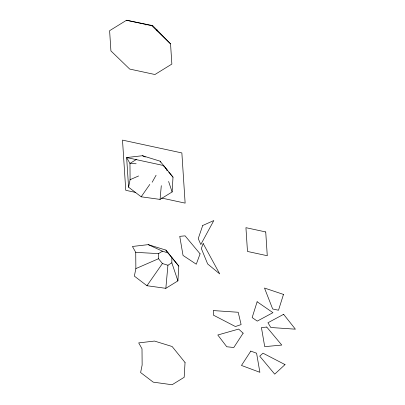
<?xml version="1.0" encoding="UTF-8"?>
<svg xmlns="http://www.w3.org/2000/svg" width="405" height="405" viewBox="0 0 405 405"><rect width="100%" height="100%" fill="white"/><g stroke="black" fill="none" stroke-linecap="round" stroke-linejoin="round"><path stroke-width="0.61" d="M171.857 257.717L171.841 262.825L167.933 265.24L162.42 263.539L158.532 258.724L158.547 253.616L162.456 251.201L167.969 252.902L178.782 266.085L177.906 280.878L165.832 288.33L146.959 285.722L134.354 276.114L135.872 268.601L135.736 252.35L132.425 246.473L148.23 244.64L165.863 250.093L178.782 266.085M167.073 170.799L166.779 169.629M172.13 191.955L173.006 177.162L160.081 161.175L142.449 155.717L126.649 157.555L128.572 187.191L141.178 196.8L160.056 199.407L172.13 191.955L168.607 181.475M160.056 199.407L161.301 185.677M165.832 288.33L167.933 265.24M128.572 187.191L130.096 179.678L129.959 163.428L126.649 157.555L163.65 165.544M152.164 182.22L156.092 175.223M141.178 196.8L149.81 184.422M146.959 285.722L162.42 263.539M126.527 20.25L109.608 30.694L110.919 50.908L129.696 69.063L154.938 74.515L171.862 64.071L170.546 43.851L152.685 25.616L126.527 20.25L151.769 25.702L152.685 25.616M145.881 24.958L146.858 24.356M136.728 159.251L129.959 163.428L136.126 163.772M130.096 179.678L138.596 175.978M135.872 268.601L158.532 258.724M135.736 252.35L158.547 253.616M135.66 192.441L125.763 190.304L122.502 140.11L181.865 152.933L185.131 203.123L161.63 198.05M142.449 155.717L145.299 157.034M148.23 244.64L162.456 251.201M151.769 25.702L170.546 43.851M166.845 169.725L167.614 170.657M168.769 172.049L173.006 177.162M163.357 165.427L164.131 166.389M164.911 167.351L166.075 168.794M163.357 165.382L164.04 166.232M165.068 167.508L166.096 168.779M160.081 161.175L160.785 162.111M165.863 250.093L167.969 252.902M171.841 262.825L177.906 280.878M157.024 29.808L157.099 30.972M213.612 310.594L213.369 315.125L235.401 326.536L241.117 324.592L238.201 312.27L213.612 310.594M185.044 362.505L184.174 377.298L172.095 384.75L153.222 382.143L140.616 372.534L142.14 365.021L142.003 348.771L138.692 342.898L154.492 341.061L172.125 346.513L185.044 362.505M257.129 301.76L252.153 317.576L257.266 321.109L272.94 312.67L257.129 301.76M283.485 294.425L278.503 310.245L272.671 308.985L264.49 288.041L283.485 294.425M202.708 225.504L198.242 238.585L200.794 244.524L213.82 220.548L202.708 225.504M200.085 253.849L196.278 264.212L183.035 255.439L179.749 236.348L185.085 235.852L200.085 253.849M203.173 243.552L201.331 248.538L207.644 263.949L219.728 273.917L203.173 243.552M243.137 333.173L233.796 347.505L226.754 346.756L217.799 335.001L238.641 329.083L243.137 333.173M250.806 351.105L241.466 365.442L259.878 372.311L256.588 353.216L250.806 351.105M285.024 364.596L274.712 374.149L259.706 356.147L262.992 353.19L285.024 364.596M283.611 314.326L267.943 322.76L270.808 327.503L295.392 329.179L283.611 314.326M266.763 327.068L261.427 327.564L264.713 346.655L281.764 345.065L266.763 327.068M265.726 231.949L245.936 227.676L247.48 251.454L267.27 255.727L265.726 231.949"/></g></svg>
